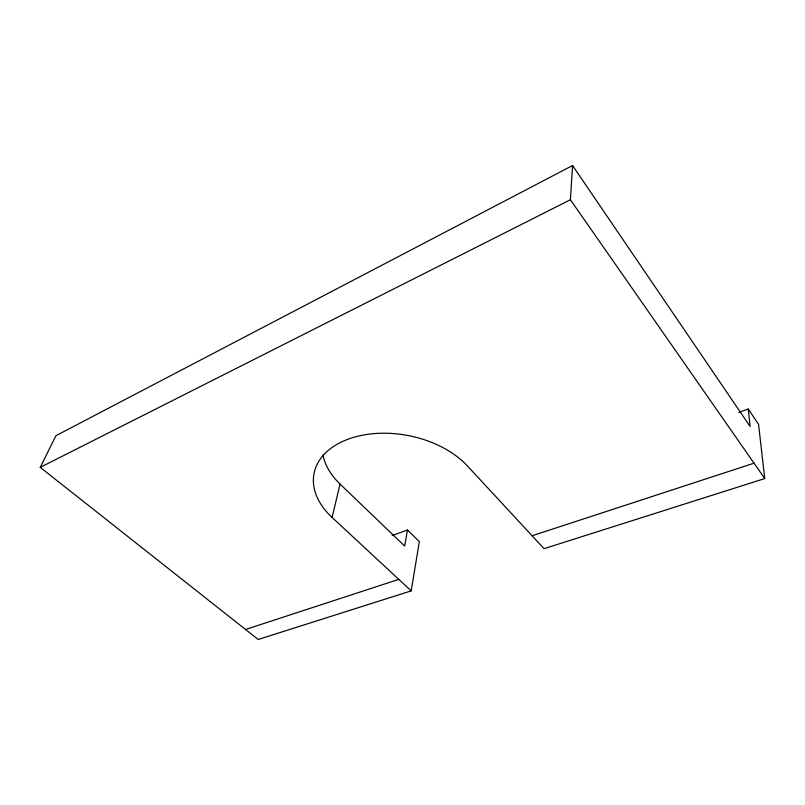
<?xml version="1.0" encoding="UTF-8"?>
<svg xmlns="http://www.w3.org/2000/svg" width="805" height="805" viewBox="0 0 805 805"><rect width="100%" height="100%" fill="white"/><g stroke="black" fill="none" stroke-linecap="round" stroke-linejoin="round"><path stroke-width="1.21" d="M411.184 590.88L332.083 517.454A85.25 55.132 10.9 0 1 347.478 439.419A85.25 55.132 10.9 0 1 467.484 466.004L544.029 548.678L764.75 478.562L570.413 199.741L572.556 165.518L55.927 435.696L40.25 467.353L258.204 639.482L411.184 590.88L419.345 541.584L407.491 530.022L392.146 535.476M407.491 530.022L404.663 546.052L340.072 484.067A82.855 55.525 10.8 0 1 322.916 454.895M332.083 517.454L340.072 484.067M40.25 467.353L570.413 199.741M738.819 412.371L748.248 409.021L758.552 424.326L764.75 478.562M245.545 629.48L398.777 579.369M532.085 535.768L754.033 463.177M572.556 165.518L750.119 426.509L748.248 409.021"/></g></svg>
